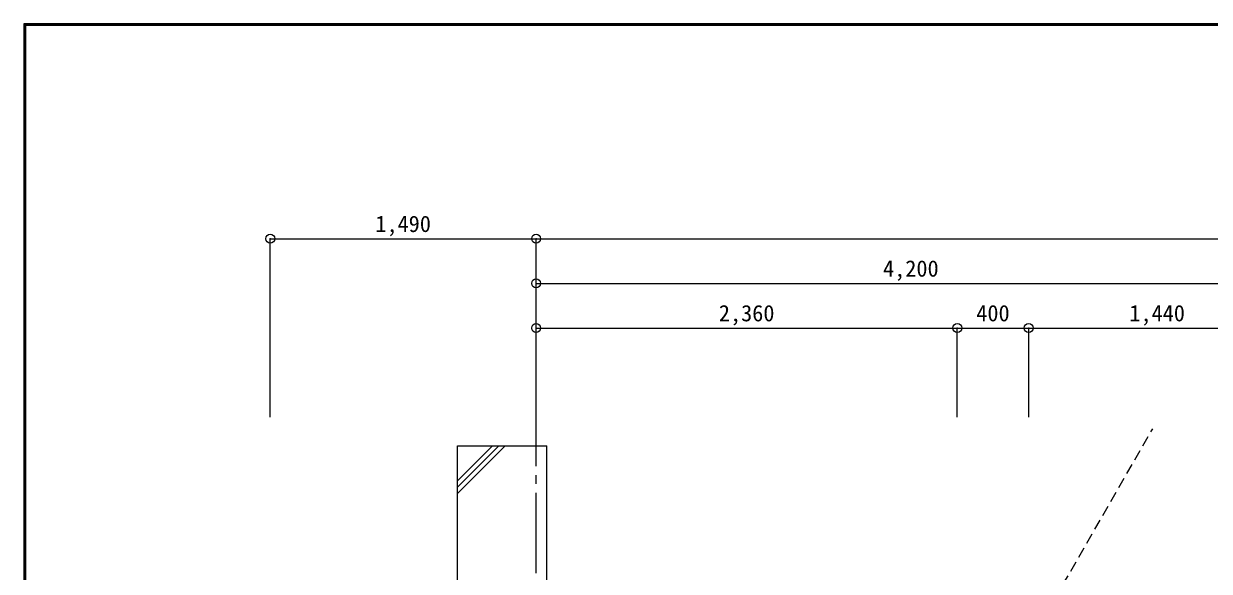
# Model space of a CAD drawing. Units: millimetres at full size, sheet at 1:50. Extents: x -9674 to 9699, y -6794 to 6791.
# Drawn here: x -9674 to -3031, y 3726 to 6791 of the extents above; entities that cross this region are included whole.
import ezdxf
from ezdxf.enums import TextEntityAlignment as Align

# ---------------------------------------------------------------- set-up
doc = ezdxf.new("R2010")
doc.units = ezdxf.units.MM
doc.header["$LTSCALE"] = 50
doc.header["$PDMODE"] = 32
doc.header["$PDSIZE"] = 50
doc.linetypes.add('CHAIN2', pattern=[12, 9, -1, 1, -1])
doc.linetypes.add('DASHED1', pattern=[1.8, 1.2, -0.6])
for name, color, linetype, lineweight in [('0-0_図面枠', 7, 'Continuous', 9), ('1-0_芯', 134, 'CHAIN2', 9), ('1-1_躯体', 134, 'Continuous', 9), ('1-8_ハッチ', 134, 'Continuous', 9), ('1-B_寸法', 134, 'Continuous', 9), ('2-C', 2, 'DASHED1', 25)]:
    doc.layers.add(name, color=color, linetype=linetype, lineweight=lineweight)
doc.styles.add('ＭＳ ゴシック', font='')
doc.styles.get('ＭＳ ゴシック').set_extended_font_data('MS Gothic')

msp = doc.modelspace()

# ---------------------------------------------------------------- linework, layer by layer
at = {"layer": '0-0_図面枠'}
for p, q in [((-9673.92, 6791.43), (-9673.92, -6793.93)), ((-9672.16, 6789.66), (-9672.16, -6792.16)), ((9697.16, 6789.66), (-9672.16, 6789.66)), ((-9670.4, 6787.9), (-9670.4, -6790.4)), ((9695.4, 6787.9), (-9670.4, 6787.9)), ((-9668.64, -6788.64), (-9668.64, 6786.14)), ((-9668.64, 6786.14), (9693.64, 6786.14)), ((-9666.87, 6784.38), (-9666.87, -6786.88)), ((9691.87, 6784.38), (-9666.87, 6784.38)), ((-9665.11, 6782.61), (-9665.11, -6785.11)), ((9690.11, 6782.61), (-9665.11, 6782.61)), ((-9663.35, 6780.85), (-9663.35, -6783.35)), ((9688.35, 6780.85), (-9663.35, 6780.85))]:
    msp.add_line(p, q, dxfattribs=at)
msp.add_lwpolyline([(9698.92, -6793.93), (9698.92, 6791.43), (-9673.92, 6791.43)], dxfattribs=at)
at = {"layer": '1-0_芯'}
msp.add_line((-6802.5, -3485.53), (-6802.5, 4587.68), dxfattribs=at)
at = {"layer": '1-1_躯体'}
for p, q in [((-7242.5, 2712.68), (-7242.5, 4427.68)), ((-7242.5, 4427.68), (-6742.5, 4427.68)), ((-6742.5, 3677.68), (-6742.5, 4427.68))]:
    msp.add_line(p, q, dxfattribs=at)
at = {"layer": '1-8_ハッチ'}
for p, q in [((-7242.5, 4160.85), (-6975.67, 4427.68)), ((-7242.5, 4196.21), (-7011.02, 4427.68)), ((-7242.5, 4231.56), (-7046.38, 4427.68))]:
    msp.add_line(p, q, dxfattribs=at)
at = {"layer": '1-B_寸法'}
for p, q in [((-8292.5, 4587.68), (-8292.5, 5587.68)), ((-8292.5, 5587.68), (-6802.5, 5587.68)), ((-6802.5, 4587.68), (-6802.5, 5587.68)), ((-6802.5, 5587.68), (6297.5, 5587.68)), ((-6802.5, 5337.68), (-2602.5, 5337.68)), ((-6802.5, 5087.68), (-4442.5, 5087.68)), ((-4442.5, 4587.68), (-4442.5, 5087.68)), ((-4442.5, 5087.68), (-4042.5, 5087.68)), ((-4042.5, 4587.68), (-4042.5, 5087.68)), ((-4042.5, 5087.68), (-2602.5, 5087.68))]:
    msp.add_line(p, q, dxfattribs=at)
for p in [(-8292.5, 5587.68), (-6802.5, 5587.68), (-6802.5, 5337.68), (-6802.5, 5087.68), (-4442.5, 5087.68), (-4042.5, 5087.68)]:
    msp.add_point(p, dxfattribs=at)
at = {"layer": '2-C', "color": 7, "lineweight": 9}
msp.add_line((-4257.25, 2947.37), (-3347.22, 4523.6), dxfattribs=at)

# ---------------------------------------------------------------- texts
at = {"layer": '1-B_寸法', "style": 'ＭＳ ゴシック'}
for s, p in [('1,490', (-7703.75, 5597.68)), ('4,200', (-4858.75, 5347.68)), ('2,360', (-5778.75, 5097.68)), ('400', (-4336.25, 5097.68)), ('1,440', (-3478.75, 5097.68))]:
    msp.add_text(s, height=91.64, dxfattribs=at).set_placement(p, align=Align.BOTTOM_LEFT)

doc.saveas('drawing.dxf')
